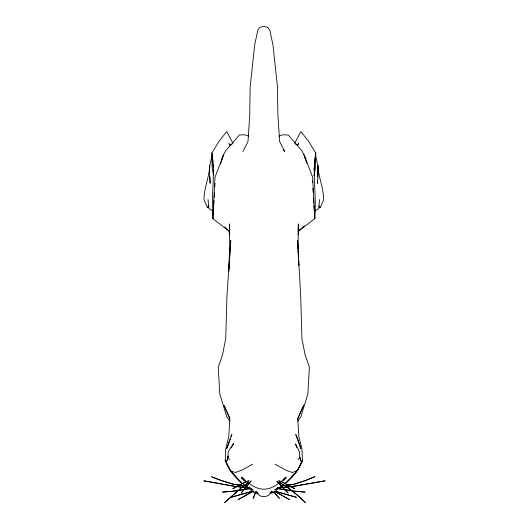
<?xml version="1.0" encoding="UTF-8"?>
<svg xmlns="http://www.w3.org/2000/svg" width="529" height="529" viewBox="0 0 529 529"><rect width="100%" height="100%" fill="white"/><g stroke="black" fill="none" stroke-linecap="round" stroke-linejoin="round"><path stroke-width="0.79" d="M317.572 180.931L317.526 183.365L318.108 172.97L317.889 165.544L315.535 155.638M317.658 176.884L317.889 165.544C318.313 177.268 323.788 188.046 323.622 199.757L320.27 207.573L318.921 205.788M212.46 154.111L209.742 165.544L209.524 172.97L210.112 183.365L209.973 176.884M298.118 231.444L298.356 223.926L298.098 245.628L298.554 257.669M213.981 200.643L212.863 218.662L228.66 230.77L229.791 235.418M214.179 197.363L214.483 192.45M214.84 186.717L215.045 183.437M208.419 205.609L208.122 207.771L207.487 207.593M313.955 170.014L315.734 153.099L308.619 141.322L300.915 131.549L294.613 143.412M319.622 199.532L318.65 208.664L315.238 210.621M209.742 165.544C209.319 177.268 203.844 188.046 204.009 199.757L207.361 207.573L208.717 205.788M313.948 175.767L315.522 167.852L315.734 153.099C312.064 174.854 316.831 196.854 314.775 218.662L298.971 230.77L298.032 234.638M228.204 456.203L226.862 460.951L228.211 456.137M220.613 164.016L223.569 154.759L225.599 150.93L239.392 135.001L245.086 134.802L248.729 136.072M230.267 438.905L226.769 448.618L231.881 434.421L231.074 436.663M297.939 145.244L298.792 142.956M255.494 492.605L253.14 498.463L255.586 492.605M221.717 159.05L223.569 154.759L215.005 177.228L212.863 218.662C210.8 196.854 215.567 174.854 211.898 153.099L219.013 141.322L226.716 131.549L233.018 143.412M297.477 418.928L303.58 405.498L297.807 418.862L298.878 436.637L301.966 449.28L302.423 460.746C297.245 473.541 286.949 483.638 274.809 489.94L277.937 487.474M242.943 151.473L247.989 141.58L249.734 115.163L250.164 86.822L254.7 44.853L257.815 30.206L259.891 27.343L263.819 26.45L267.74 27.343L269.816 30.206L272.938 44.853L277.474 86.822L277.904 115.163L279.649 141.58L284.688 151.473L283.055 149.661M231.113 447.898L233.706 443.282L228.244 451.627L227.761 457.704L229.54 459.582M297.642 421.243L300.856 416.832L307.838 393.999L309.392 367.265L305.127 354.847L301.92 338.765L300.677 295.38L297.569 240.49L297.959 248.604M251.017 480.868L241.079 493.154L251.057 481.059M299.996 229.54L298.971 230.77L304.208 225.903M298.091 459.582L299.87 457.704L299.394 451.627L295.48 443.904L296.829 447.64M283.207 480.755L285.237 478.976M277.599 489.444L273.632 492.737L270.385 493.187M248.425 482.541L241.416 487.659L224.574 502.55L241.455 487.824L248.465 482.719M252.67 464.138L241.846 470.169L235.273 472.503L231.034 470.876M253.331 491.084L238.096 499.667L253.424 491.124M284.688 477.971L286.268 477.138C279.709 482.593 272.931 489.153 263.819 489.206C254.707 489.153 247.922 482.593 241.363 477.138L242.507 477.542M270.742 492.598L272.726 491.772L269.995 493.226L271.351 491.461C268.97 498.358 258.661 498.358 256.281 491.461L257.636 493.226L254.905 491.772L258.212 493.14M296.597 470.876L292.358 472.503L285.792 470.169L274.961 464.138M278.909 136.072L282.552 134.802L288.239 135.001L302.039 150.93L305.914 159.05L304.803 157.834M248.485 480.907L245.482 481.886L232.8 488.756L245.502 482.031L249.258 480.821M252.386 491.223L230.895 497.339L253.193 491.057M320.151 207.593L319.516 207.771L319.351 207.196M249.701 488.604L232.985 491.157L222.464 492.115L233.038 491.216L249.774 488.697M280.297 486.138L293.648 484.273L305.484 480.53L314.656 476.774L305.484 480.53L293.707 484.372L280.37 486.244M283.775 478.811L285.554 478.6M277.837 488.055L293.787 486.237L325.17 480.821L293.8 486.343L277.851 488.174M229.646 144.774L231.98 144.648M295.651 144.648L297.986 144.774M241.832 478.527L244.312 478.857M249.192 487.95L234.42 486.237L203.83 480.828L234.433 486.343L249.205 488.069M246.468 486.025L233.692 484.273L221.373 480.53L211.494 476.774L221.373 480.596L233.686 484.372L246.461 486.131M258.059 493.306L253.999 492.737L250.038 489.444M277.084 488.578L294.593 491.216L305.167 492.115L294.646 491.157L277.156 488.479M275.186 491.296L296.471 497.339L275.206 491.223M278.373 480.821L282.129 482.031L294.832 488.756L282.155 481.886L279.147 480.907M248.002 482.501L243.955 480.676L241.647 478.454M275.007 491.474L289.535 499.667L274.915 491.514M212.393 210.621L208.981 208.664L208.009 199.532M278.928 482.018L287.895 487.659L296.908 494.668L305.425 502.55L296.901 494.8L287.902 487.824L278.942 482.197M249.073 486.984L252.822 489.94C240.536 483.671 229.725 473.435 225.275 460.104L230.327 470.665L241.462 482.798L238.678 479.763M273.519 491.653L279.358 498.463L274.611 492.605M224.587 226.981L228.66 230.77M277.004 481.509L288.126 493.154L277.037 481.324M236.45 477.337L230.327 470.665L225.215 460.746L225.665 449.28L228.753 436.637L229.824 418.862L224.051 405.498L229.817 418.188M229.996 421.243L226.782 416.832L219.793 393.999L218.239 367.265L222.511 354.847L225.711 338.765L226.981 295.38L230.763 240.49L228.746 271.324L229.685 245.628L229.526 223.926L229.619 231.444M228.839 142.956L229.692 145.244M306.774 163.243L304.063 154.759L312.626 177.228L314.775 218.662L313.962 205.556M299.652 456.996L300.77 460.951L299.87 457.704M213.531 174.98L212.109 167.852L211.898 153.099L212.916 162.767M213.088 164.374L213.425 167.6M213.59 169.207L213.762 170.821M312.434 180.984L312.54 182.624M312.89 188.357L313.148 192.45M313.452 197.363L313.809 203.096M298.078 251.037L298.396 257.53M298.634 262.397L298.792 265.644M298.614 259.276L298.825 264.903M302.357 460.104C299.474 469.23 293.152 476.503 286.176 482.798L297.305 470.665L302.357 460.104M297.285 437.767L295.757 434.421L300.869 448.618L297.285 437.767"/></g></svg>
